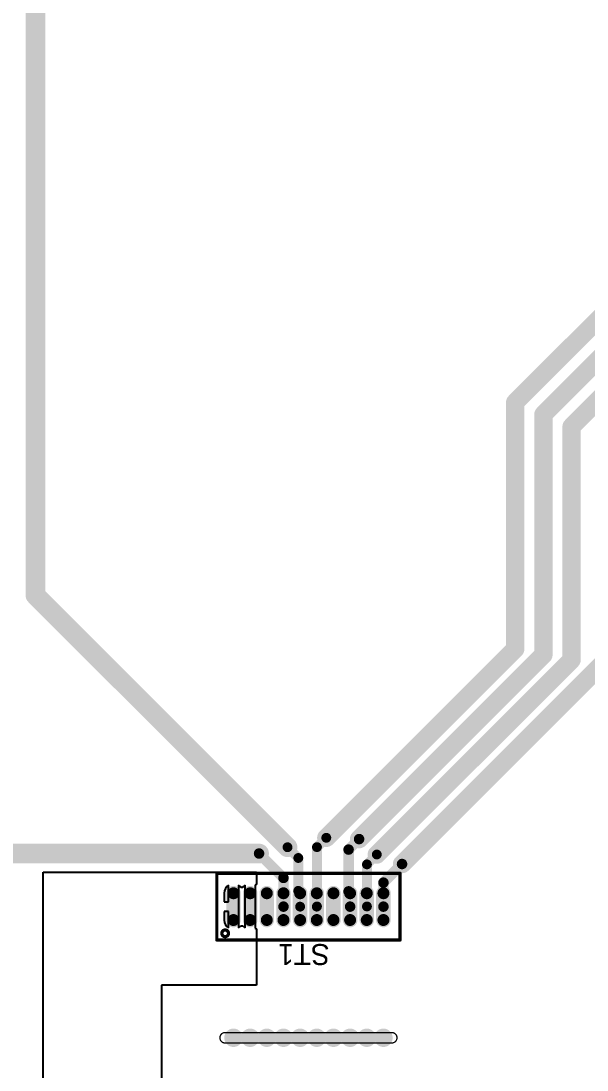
# Model space of a CAD drawing. Header units: millimetres. Extents: x 0 to 400, y 0 to 511.
# Drawn here: x 118.8 to 161.9, y 112.5 to 192.5 of the extents above; entities that cross this region are included whole.
import ezdxf

# ---------------------------------------------------------------- set-up
doc = ezdxf.new("R2010")
doc.units = ezdxf.units.MM
for name, color, linetype in [('BottomLayer', 5, 'Continuous'), ('BottomSolder', 6, 'Continuous'), ('KeepOutLayer', 6, 'Continuous'), ('Mechanical1', 6, 'Continuous'), ('Mechanical10', 56, 'Continuous'), ('MultiLayer', 9, 'Continuous'), ('PadHoleLayer', 156, 'Continuous'), ('TopLayer', 1, 'Continuous'), ('TopOverlay', 2, 'Continuous'), ('TopPaste', 8, 'Continuous'), ('TopSolder', 216, 'Continuous')]:
    doc.layers.add(name, color=color, linetype=linetype)

# ---------------------------------------------------------------- blocks, each defined once
blk = doc.blocks.new('BAND10_M_392')
at = {"layer": 'BottomLayer', "const_width": 0.6}
for points in [[(-11.73, 10, 1), (-11.13, 10, 1)], [(-10.46, 10, 1), (-9.86, 10, 1)], [(-9.19, 10, 1), (-8.59, 10, 1)], [(-7.92, 10, 1), (-7.32, 10, 1)], [(-6.65, 10, 1), (-6.05, 10, 1)], [(-5.38, 10, 1), (-4.78, 10, 1)], [(-4.11, 10, 1), (-3.51, 10, 1)], [(-2.84, 10, 1), (-2.24, 10, 1)], [(-1.57, 10, 1), (-0.97, 10, 1)], [(-0.3, 10, 1), (0.3, 10, 1)]]:
    blk.add_lwpolyline(points, format="xyb", close=True, dxfattribs=at)
at = {"layer": 'BottomSolder', "const_width": 0.702}
for points in [[(-11.781, 10, 1), (-11.079, 10, 1)], [(-10.511, 10, 1), (-9.809, 10, 1)], [(-9.241, 10, 1), (-8.539, 10, 1)], [(-7.971, 10, 1), (-7.269, 10, 1)], [(-6.701, 10, 1), (-5.999, 10, 1)], [(-5.431, 10, 1), (-4.729, 10, 1)], [(-4.161, 10, 1), (-3.459, 10, 1)], [(-2.891, 10, 1), (-2.189, 10, 1)], [(-1.621, 10, 1), (-0.919, 10, 1)], [(-0.351, 10, 1), (0.351, 10, 1)]]:
    blk.add_lwpolyline(points, format="xyb", close=True, dxfattribs=at)
at = {"layer": 'KeepOutLayer', "const_width": 0.1}
for points in [[(-12.065, 9.6, -1), (-12.065, 10.4)], [(0.635, 10.4, -1), (0.635, 9.6)]]:
    blk.add_lwpolyline(points, format="xyb", dxfattribs=at)
for points in [[(0.635, 10.4), (-12.065, 10.4)], [(0.635, 9.6), (-12.065, 9.6)]]:
    blk.add_lwpolyline(points, dxfattribs=at)
at = {"layer": 'KeepOutLayer', "const_width": 0.05}
for points in [[(-12.09, 10.4, 1), (-12.04, 10.4, 1)], [(-12.09, 10.4, 1), (-12.04, 10.4, 1)], [(0.61, 10.4, 1), (0.66, 10.4, 1)], [(0.61, 10.4, 1), (0.66, 10.4, 1)], [(-12.09, 9.6, 1), (-12.04, 9.6, 1)], [(-12.09, 9.6, 1), (-12.04, 9.6, 1)], [(0.61, 9.6, 1), (0.66, 9.6, 1)], [(0.61, 9.6, 1), (0.66, 9.6, 1)]]:
    blk.add_lwpolyline(points, format="xyb", close=True, dxfattribs=at)
at = {"layer": 'Mechanical1'}
for points, const_width in [([(0.889, 2.032, 1), (0.381, 2.032, 1)], 0.25), ([(0.318, 2.032, 1), (0.443, 2.032, 1)], 0.125), ([(0.826, 2.032, 1), (0.951, 2.032, 1)], 0.125)]:
    blk.add_lwpolyline(points, format="xyb", close=True, dxfattribs=dict(at, const_width=const_width))
at = {"layer": 'MultiLayer', "const_width": 0.6}
for points in [[(-11.73, 10, 1), (-11.13, 10, 1)], [(-10.46, 10, 1), (-9.86, 10, 1)], [(-9.19, 10, 1), (-8.59, 10, 1)], [(-7.92, 10, 1), (-7.32, 10, 1)], [(-6.65, 10, 1), (-6.05, 10, 1)], [(-5.38, 10, 1), (-4.78, 10, 1)], [(-4.11, 10, 1), (-3.51, 10, 1)], [(-2.84, 10, 1), (-2.24, 10, 1)], [(-1.57, 10, 1), (-0.97, 10, 1)], [(-0.3, 10, 1), (0.3, 10, 1)]]:
    blk.add_lwpolyline(points, format="xyb", close=True, dxfattribs=at)
at = {"layer": 'PadHoleLayer', "const_width": 0.6}
for points in [[(-11.73, 10, 1), (-11.13, 10, 1)], [(-10.46, 10, 1), (-9.86, 10, 1)], [(-9.19, 10, 1), (-8.59, 10, 1)], [(-7.92, 10, 1), (-7.32, 10, 1)], [(-6.65, 10, 1), (-6.05, 10, 1)], [(-5.38, 10, 1), (-4.78, 10, 1)], [(-4.11, 10, 1), (-3.51, 10, 1)], [(-2.84, 10, 1), (-2.24, 10, 1)], [(-1.57, 10, 1), (-0.97, 10, 1)], [(-0.3, 10, 1), (0.3, 10, 1)]]:
    blk.add_lwpolyline(points, format="xyb", close=True, dxfattribs=at)
at = {"layer": 'TopLayer'}
for points, const_width in [([(-11.73, 10, 1), (-11.13, 10, 1)], 0.6), ([(-10.46, 10, 1), (-9.86, 10, 1)], 0.6), ([(-9.19, 10, 1), (-8.59, 10, 1)], 0.6), ([(-7.92, 10, 1), (-7.32, 10, 1)], 0.6), ([(-6.65, 10, 1), (-6.05, 10, 1)], 0.6), ([(-5.38, 10, 1), (-4.78, 10, 1)], 0.6), ([(-4.11, 10, 1), (-3.51, 10, 1)], 0.6), ([(-2.84, 10, 1), (-2.24, 10, 1)], 0.6), ([(-1.57, 10, 1), (-0.97, 10, 1)], 0.6), ([(-0.3, 10, 1), (0.3, 10, 1)], 0.6), ([(-11.658, 1.02, 1), (-11.202, 1.02, 1)], 0.455), ([(-10.388, 1.02, 1), (-9.932, 1.02, 1)], 0.455), ([(-9.117, 1.02, 1), (-8.662, 1.02, 1)], 0.455), ([(-7.848, 1.02, 1), (-7.392, 1.02, 1)], 0.455), ([(-6.578, 1.02, 1), (-6.123, 1.02, 1)], 0.455), ([(-5.308, 1.02, 1), (-4.852, 1.02, 1)], 0.455), ([(-4.038, 1.02, 1), (-3.582, 1.02, 1)], 0.455), ([(-2.767, 1.02, 1), (-2.312, 1.02, 1)], 0.455), ([(-1.498, 1.02, 1), (-1.042, 1.02, 1)], 0.455), ([(-0.228, 1.02, 1), (0.228, 1.02, 1)], 0.455), ([(-11.658, -1.02, 1), (-11.202, -1.02, 1)], 0.455), ([(-10.388, -1.02, 1), (-9.932, -1.02, 1)], 0.455), ([(-9.117, -1.02, 1), (-8.662, -1.02, 1)], 0.455), ([(-7.848, -1.02, 1), (-7.392, -1.02, 1)], 0.455), ([(-6.578, -1.02, 1), (-6.123, -1.02, 1)], 0.455), ([(-5.308, -1.02, 1), (-4.852, -1.02, 1)], 0.455), ([(-4.038, -1.02, 1), (-3.582, -1.02, 1)], 0.455), ([(-2.767, -1.02, 1), (-2.312, -1.02, 1)], 0.455), ([(-1.498, -1.02, 1), (-1.042, -1.02, 1)], 0.455), ([(-0.228, -1.02, 1), (0.228, -1.02, 1)], 0.455)]:
    blk.add_lwpolyline(points, format="xyb", close=True, dxfattribs=dict(at, const_width=const_width))
at = {"layer": 'TopLayer', "const_width": 0.91}
for points in [[(-11.43, 1.02), (-11.43, -1.02)], [(-10.16, 1.02), (-10.16, -1.02)], [(-8.89, 1.02), (-8.89, -1.02)], [(-7.62, 1.02), (-7.62, -1.02)], [(-6.35, 1.02), (-6.35, -1.02)], [(-5.08, 1.02), (-5.08, -1.02)], [(-3.81, 1.02), (-3.81, -1.02)], [(-2.54, 1.02), (-2.54, -1.02)], [(-1.27, 1.02), (-1.27, -1.02)], [(0, 1.02), (0, -1.02)]]:
    blk.add_lwpolyline(points, dxfattribs=at)
at = {"layer": 'TopOverlay', "const_width": 0.25}
for points in [[(1.27, 2.54), (-12.7, 2.54)], [(-12.7, 2.54), (-12.7, -2.54)], [(1.27, 2.54), (1.27, -2.54)], [(1.27, -2.54), (-12.7, -2.54)]]:
    blk.add_lwpolyline(points, dxfattribs=at)
at = {"layer": 'TopOverlay', "const_width": 0.125}
for points in [[(-12.762, 2.54, 1), (-12.637, 2.54, 1)], [(-12.762, 2.54, 1), (-12.637, 2.54, 1)], [(1.208, 2.54, 1), (1.332, 2.54, 1)], [(1.208, 2.54, 1), (1.332, 2.54, 1)], [(-12.762, -2.54, 1), (-12.637, -2.54, 1)], [(-12.762, -2.54, 1), (-12.637, -2.54, 1)], [(1.208, -2.54, 1), (1.332, -2.54, 1)], [(1.208, -2.54, 1), (1.332, -2.54, 1)]]:
    blk.add_lwpolyline(points, format="xyb", close=True, dxfattribs=at)
at = {"layer": 'TopPaste', "const_width": 0.91}
for points in [[(-11.43, 1.02), (-11.43, -1.02)], [(-10.16, 1.02), (-10.16, -1.02)], [(-8.89, 1.02), (-8.89, -1.02)], [(-7.62, 1.02), (-7.62, -1.02)], [(-6.35, 1.02), (-6.35, -1.02)], [(-5.08, 1.02), (-5.08, -1.02)], [(-3.81, 1.02), (-3.81, -1.02)], [(-2.54, 1.02), (-2.54, -1.02)], [(-1.27, 1.02), (-1.27, -1.02)], [(0, 1.02), (0, -1.02)]]:
    blk.add_lwpolyline(points, dxfattribs=at)
at = {"layer": 'TopPaste', "const_width": 0.455}
for points in [[(-11.658, 1.02, 1), (-11.202, 1.02, 1)], [(-10.388, 1.02, 1), (-9.932, 1.02, 1)], [(-9.117, 1.02, 1), (-8.662, 1.02, 1)], [(-7.848, 1.02, 1), (-7.392, 1.02, 1)], [(-6.578, 1.02, 1), (-6.123, 1.02, 1)], [(-5.308, 1.02, 1), (-4.852, 1.02, 1)], [(-4.038, 1.02, 1), (-3.582, 1.02, 1)], [(-2.767, 1.02, 1), (-2.312, 1.02, 1)], [(-1.498, 1.02, 1), (-1.042, 1.02, 1)], [(-0.228, 1.02, 1), (0.228, 1.02, 1)], [(-11.658, -1.02, 1), (-11.202, -1.02, 1)], [(-10.388, -1.02, 1), (-9.932, -1.02, 1)], [(-9.117, -1.02, 1), (-8.662, -1.02, 1)], [(-7.848, -1.02, 1), (-7.392, -1.02, 1)], [(-6.578, -1.02, 1), (-6.123, -1.02, 1)], [(-5.308, -1.02, 1), (-4.852, -1.02, 1)], [(-4.038, -1.02, 1), (-3.582, -1.02, 1)], [(-2.767, -1.02, 1), (-2.312, -1.02, 1)], [(-1.498, -1.02, 1), (-1.042, -1.02, 1)], [(-0.228, -1.02, 1), (0.228, -1.02, 1)]]:
    blk.add_lwpolyline(points, format="xyb", close=True, dxfattribs=at)
at = {"layer": 'TopSolder'}
for points, const_width in [([(-11.781, 10, 1), (-11.079, 10, 1)], 0.702), ([(-10.511, 10, 1), (-9.809, 10, 1)], 0.702), ([(-9.241, 10, 1), (-8.539, 10, 1)], 0.702), ([(-7.971, 10, 1), (-7.269, 10, 1)], 0.702), ([(-6.701, 10, 1), (-5.999, 10, 1)], 0.702), ([(-5.431, 10, 1), (-4.729, 10, 1)], 0.702), ([(-4.161, 10, 1), (-3.459, 10, 1)], 0.702), ([(-2.891, 10, 1), (-2.189, 10, 1)], 0.702), ([(-1.621, 10, 1), (-0.919, 10, 1)], 0.702), ([(-0.351, 10, 1), (0.351, 10, 1)], 0.702), ([(-11.708, 1.02, 1), (-11.152, 1.02, 1)], 0.557), ([(-10.438, 1.02, 1), (-9.882, 1.02, 1)], 0.557), ([(-9.168, 1.02, 1), (-8.612, 1.02, 1)], 0.557), ([(-7.898, 1.02, 1), (-7.342, 1.02, 1)], 0.557), ([(-6.628, 1.02, 1), (-6.072, 1.02, 1)], 0.557), ([(-5.358, 1.02, 1), (-4.802, 1.02, 1)], 0.557), ([(-4.088, 1.02, 1), (-3.532, 1.02, 1)], 0.557), ([(-2.818, 1.02, 1), (-2.262, 1.02, 1)], 0.557), ([(-1.548, 1.02, 1), (-0.992, 1.02, 1)], 0.557), ([(-0.278, 1.02, 1), (0.278, 1.02, 1)], 0.557), ([(-11.708, -1.02, 1), (-11.152, -1.02, 1)], 0.557), ([(-10.438, -1.02, 1), (-9.882, -1.02, 1)], 0.557), ([(-9.168, -1.02, 1), (-8.612, -1.02, 1)], 0.557), ([(-7.898, -1.02, 1), (-7.342, -1.02, 1)], 0.557), ([(-6.628, -1.02, 1), (-6.072, -1.02, 1)], 0.557), ([(-5.358, -1.02, 1), (-4.802, -1.02, 1)], 0.557), ([(-4.088, -1.02, 1), (-3.532, -1.02, 1)], 0.557), ([(-2.818, -1.02, 1), (-2.262, -1.02, 1)], 0.557), ([(-1.548, -1.02, 1), (-0.992, -1.02, 1)], 0.557), ([(-0.278, -1.02, 1), (0.278, -1.02, 1)], 0.557)]:
    blk.add_lwpolyline(points, format="xyb", close=True, dxfattribs=dict(at, const_width=const_width))
at = {"layer": 'TopSolder', "const_width": 1.113}
for points in [[(-11.43, 1.02), (-11.43, -1.02)], [(-10.16, 1.02), (-10.16, -1.02)], [(-8.89, 1.02), (-8.89, -1.02)], [(-7.62, 1.02), (-7.62, -1.02)], [(-6.35, 1.02), (-6.35, -1.02)], [(-5.08, 1.02), (-5.08, -1.02)], [(-3.81, 1.02), (-3.81, -1.02)], [(-2.54, 1.02), (-2.54, -1.02)], [(-1.27, 1.02), (-1.27, -1.02)], [(0, 1.02), (0, -1.02)]]:
    blk.add_lwpolyline(points, dxfattribs=at)

msp = doc.modelspace()

# ---------------------------------------------------------------- linework, layer by layer
at = {"layer": 'Mechanical10', "const_width": 0.1}
for points in [[(134.365, 114.6, -1.000003), (134.365, 115.4)], [(147.065, 115.4, -1.000003), (147.065, 114.6)]]:
    msp.add_lwpolyline(points, format="xyb", dxfattribs=at)
for points in [[(134.365, 115.4), (147.065, 115.4)], [(134.365, 114.6), (147.065, 114.6)]]:
    msp.add_lwpolyline(points, dxfattribs=at)
at = {"layer": 'Mechanical10', "const_width": 0.05}
for points in [[(134.34, 115.4, 1), (134.39, 115.4, 1)], [(134.34, 115.4, 1), (134.39, 115.4, 1)], [(147.04, 115.4, 1), (147.09, 115.4, 1)], [(147.04, 115.4, 1), (147.09, 115.4, 1)], [(134.34, 114.6, 1), (134.39, 114.6, 1)], [(134.34, 114.6, 1), (134.39, 114.6, 1)], [(147.04, 114.6, 1), (147.09, 114.6, 1)], [(147.04, 114.6, 1), (147.09, 114.6, 1)]]:
    msp.add_lwpolyline(points, format="xyb", close=True, dxfattribs=at)
at = {"layer": 'TopLayer'}
for p, q in [((120.5, 16.5), (120.5, 127.625)), ((120.5, 127.625), (136.75, 127.625)), ((136.75, 127.625), (136.75, 126.689)), ((134.494, 126.526), (134.381, 126.378)), ((134.625, 126.626), (134.494, 126.526)), ((134.625, 125.375), (134.625, 126.626)), ((135.506, 126.526), (135.375, 126.626)), ((135.375, 126.626), (135.375, 125)), ((135.555, 126.462), (135.506, 126.526)), ((135.715, 126.462), (135.555, 126.462)), ((135.764, 126.526), (135.715, 126.462)), ((135.895, 126.626), (135.764, 126.526)), ((135.895, 125), (135.895, 126.626)), ((136.75, 126.689), (136.645, 126.638)), ((136.645, 126.638), (136.645, 125)), ((134.309, 126.206), (134.285, 126.02)), ((134.285, 126.02), (134.285, 125.375)), ((134.381, 126.378), (134.309, 126.206)), ((134.285, 125.375), (134.625, 125.375)), ((135.375, 125), (135.375, 123.375)), ((135.895, 123.375), (135.895, 125)), ((136.645, 125), (136.645, 123.363)), ((134.625, 124.625), (134.285, 124.625)), ((134.285, 124.625), (134.285, 123.98)), ((134.625, 123.375), (134.625, 124.625)), ((134.285, 123.98), (134.309, 123.795)), ((134.309, 123.795), (134.381, 123.623)), ((134.381, 123.623), (134.494, 123.475)), ((134.494, 123.475), (134.625, 123.375)), ((135.375, 123.375), (135.506, 123.475)), ((135.506, 123.475), (135.555, 123.539)), ((135.555, 123.539), (135.715, 123.539)), ((135.715, 123.539), (135.764, 123.475)), ((135.764, 123.475), (135.895, 123.375)), ((136.645, 123.363), (136.75, 123.312)), ((136.75, 123.312), (136.75, 119)), ((136.75, 119), (129.5, 119)), ((129.5, 119), (129.5, 16.5))]:
    msp.add_line(p, q, dxfattribs=at)
for points, const_width in [([(119.9, 148.75), (119.9, 268.725)], 1.5), ([(158.625, 162.525), (172.55, 176.45)], 1.4), ([(160.775, 161.6), (173.525, 174.35)], 1.4), ([(156.475, 163.45), (163.325, 170.3)], 1.4), ([(156.475, 144.65), (156.475, 163.45)], 1.4), ([(158.625, 144.2), (158.625, 162.525)], 1.4), ([(160.775, 143.825), (160.775, 161.6)], 1.4), ([(119.9, 148.75), (139.12, 129.53)], 1.5), ([(142.075, 130.25), (156.475, 144.65)], 1.4), ([(144.575, 130.15), (158.625, 144.2)], 1.4), ([(145.925, 128.975), (160.775, 143.825)], 1.4), ([(147.85, 128.25), (163.125, 143.525)], 1.4), ([(141.363, 129.538), (142.075, 130.25)], 0.75), ([(143.775, 129.35), (144.575, 130.15)], 0.8), ([(117.7, 129.05), (136.95, 129.05)], 1.5), ([(139.12, 129.53), (139.94, 128.71)], 0.75), ([(141.363, 125.014), (141.363, 129.538)], 0.75), ([(143.775, 126.165), (143.775, 129.35)], 0.8), ([(136.95, 129.05), (138.81, 127.19)], 0.8), ([(139.94, 126.204), (139.94, 128.71)], 0.75), ([(145.173, 128.223), (145.925, 128.975)], 0.75), ([(145.173, 125.014), (145.173, 128.223)], 0.75), ([(146.43, 126.83), (147.85, 128.25)], 0.8), ([(138.81, 125), (138.81, 127.19)], 0.8), ([(146.43, 125), (146.43, 126.83)], 0.8), ([(139.94, 126.204), (140.08, 126.064)], 0.75), ([(140.08, 125), (140.08, 126.064)], 0.75), ([(143.775, 126.165), (143.89, 126.05)], 0.8), ([(143.89, 125), (143.89, 126.05)], 0.8), ([(141.35, 125), (141.363, 125.014)], 0.75)]:
    msp.add_lwpolyline(points, dxfattribs=dict(at, const_width=const_width))
for points, const_width in [([(156.125, 163.45, 1), (156.825, 163.45, 1)], 0.7), ([(156.125, 163.45, 1), (156.825, 163.45, 1)], 0.7), ([(158.275, 162.525, 1), (158.975, 162.525, 1)], 0.7), ([(158.275, 162.525, 1), (158.975, 162.525, 1)], 0.7), ([(160.425, 161.6, 1), (161.125, 161.6, 1)], 0.7), ([(160.425, 161.6, 1), (161.125, 161.6, 1)], 0.7), ([(119.525, 148.75, 1), (120.275, 148.75, 1)], 0.75), ([(119.525, 148.75, 1), (120.275, 148.75, 1)], 0.75), ([(156.125, 144.65, 1), (156.825, 144.65, 1)], 0.7), ([(156.125, 144.65, 1), (156.825, 144.65, 1)], 0.7), ([(158.275, 144.2, 1), (158.975, 144.2, 1)], 0.7), ([(158.275, 144.2, 1), (158.975, 144.2, 1)], 0.7), ([(160.425, 143.825, 1), (161.125, 143.825, 1)], 0.7), ([(160.425, 143.825, 1), (161.125, 143.825, 1)], 0.7), ([(141.725, 130.25, 1), (142.425, 130.25, 1)], 0.7), ([(141.887, 130.25, 1), (142.262, 130.25, 1)], 0.375), ([(144.225, 130.15, 1), (144.925, 130.15, 1)], 0.7), ([(144.375, 130.15, 1), (144.775, 130.15, 1)], 0.4), ([(136.575, 129.05, 1), (137.325, 129.05, 1)], 0.75), ([(138.745, 129.53, 1), (139.495, 129.53, 1)], 0.75), ([(138.933, 129.53, 1), (139.308, 129.53, 1)], 0.375), ([(141.176, 129.538, 1), (141.551, 129.538, 1)], 0.375), ([(141.176, 129.538, 1), (141.551, 129.538, 1)], 0.375), ([(143.575, 129.35, 1), (143.975, 129.35, 1)], 0.4), ([(143.575, 129.35, 1), (143.975, 129.35, 1)], 0.4), ([(145.575, 128.975, 1), (146.275, 128.975, 1)], 0.7), ([(136.75, 129.05, 1), (137.15, 129.05, 1)], 0.4), ([(139.752, 128.71, 1), (140.127, 128.71, 1)], 0.375), ([(139.752, 128.71, 1), (140.127, 128.71, 1)], 0.375), ([(145.737, 128.975, 1), (146.112, 128.975, 1)], 0.375), ([(147.5, 128.25, 1), (148.2, 128.25, 1)], 0.7), ([(144.986, 128.223, 1), (145.361, 128.223, 1)], 0.375), ([(144.986, 128.223, 1), (145.361, 128.223, 1)], 0.375), ([(147.65, 128.25, 1), (148.05, 128.25, 1)], 0.4), ([(138.61, 127.19, 1), (139.01, 127.19, 1)], 0.4), ([(138.61, 127.19, 1), (139.01, 127.19, 1)], 0.4), ([(146.23, 126.83, 1), (146.63, 126.83, 1)], 0.4), ([(146.23, 126.83, 1), (146.63, 126.83, 1)], 0.4), ([(139.752, 126.204, 1), (140.127, 126.204, 1)], 0.375), ([(139.752, 126.204, 1), (140.127, 126.204, 1)], 0.375), ([(139.892, 126.064, 1), (140.267, 126.064, 1)], 0.375), ([(139.892, 126.064, 1), (140.267, 126.064, 1)], 0.375), ([(143.575, 126.165, 1), (143.975, 126.165, 1)], 0.4), ([(143.575, 126.165, 1), (143.975, 126.165, 1)], 0.4), ([(143.69, 126.05, 1), (144.09, 126.05, 1)], 0.4), ([(143.69, 126.05, 1), (144.09, 126.05, 1)], 0.4), ([(138.61, 125, 1), (139.01, 125, 1)], 0.4), ([(139.892, 125, 1), (140.267, 125, 1)], 0.375), ([(141.162, 125, 1), (141.537, 125, 1)], 0.375), ([(141.176, 125.014, 1), (141.551, 125.014, 1)], 0.375), ([(141.176, 125.014, 1), (141.551, 125.014, 1)], 0.375), ([(143.69, 125, 1), (144.09, 125, 1)], 0.4), ([(144.986, 125.014, 1), (145.361, 125.014, 1)], 0.375), ([(146.23, 125, 1), (146.63, 125, 1)], 0.4)]:
    msp.add_lwpolyline(points, format="xyb", close=True, dxfattribs=dict(at, const_width=const_width))

# ---------------------------------------------------------------- block references
at = {"rotation": 180}
msp.add_blockref('BAND10_M_392', (135, 125), dxfattribs=at)

# ---------------------------------------------------------------- texts
at = {"layer": 'TopOverlay'}
msp.add_text('ST1', height=1.6, rotation=180, dxfattribs=at).set_placement((142.331, 122.15))

doc.saveas('drawing.dxf')
